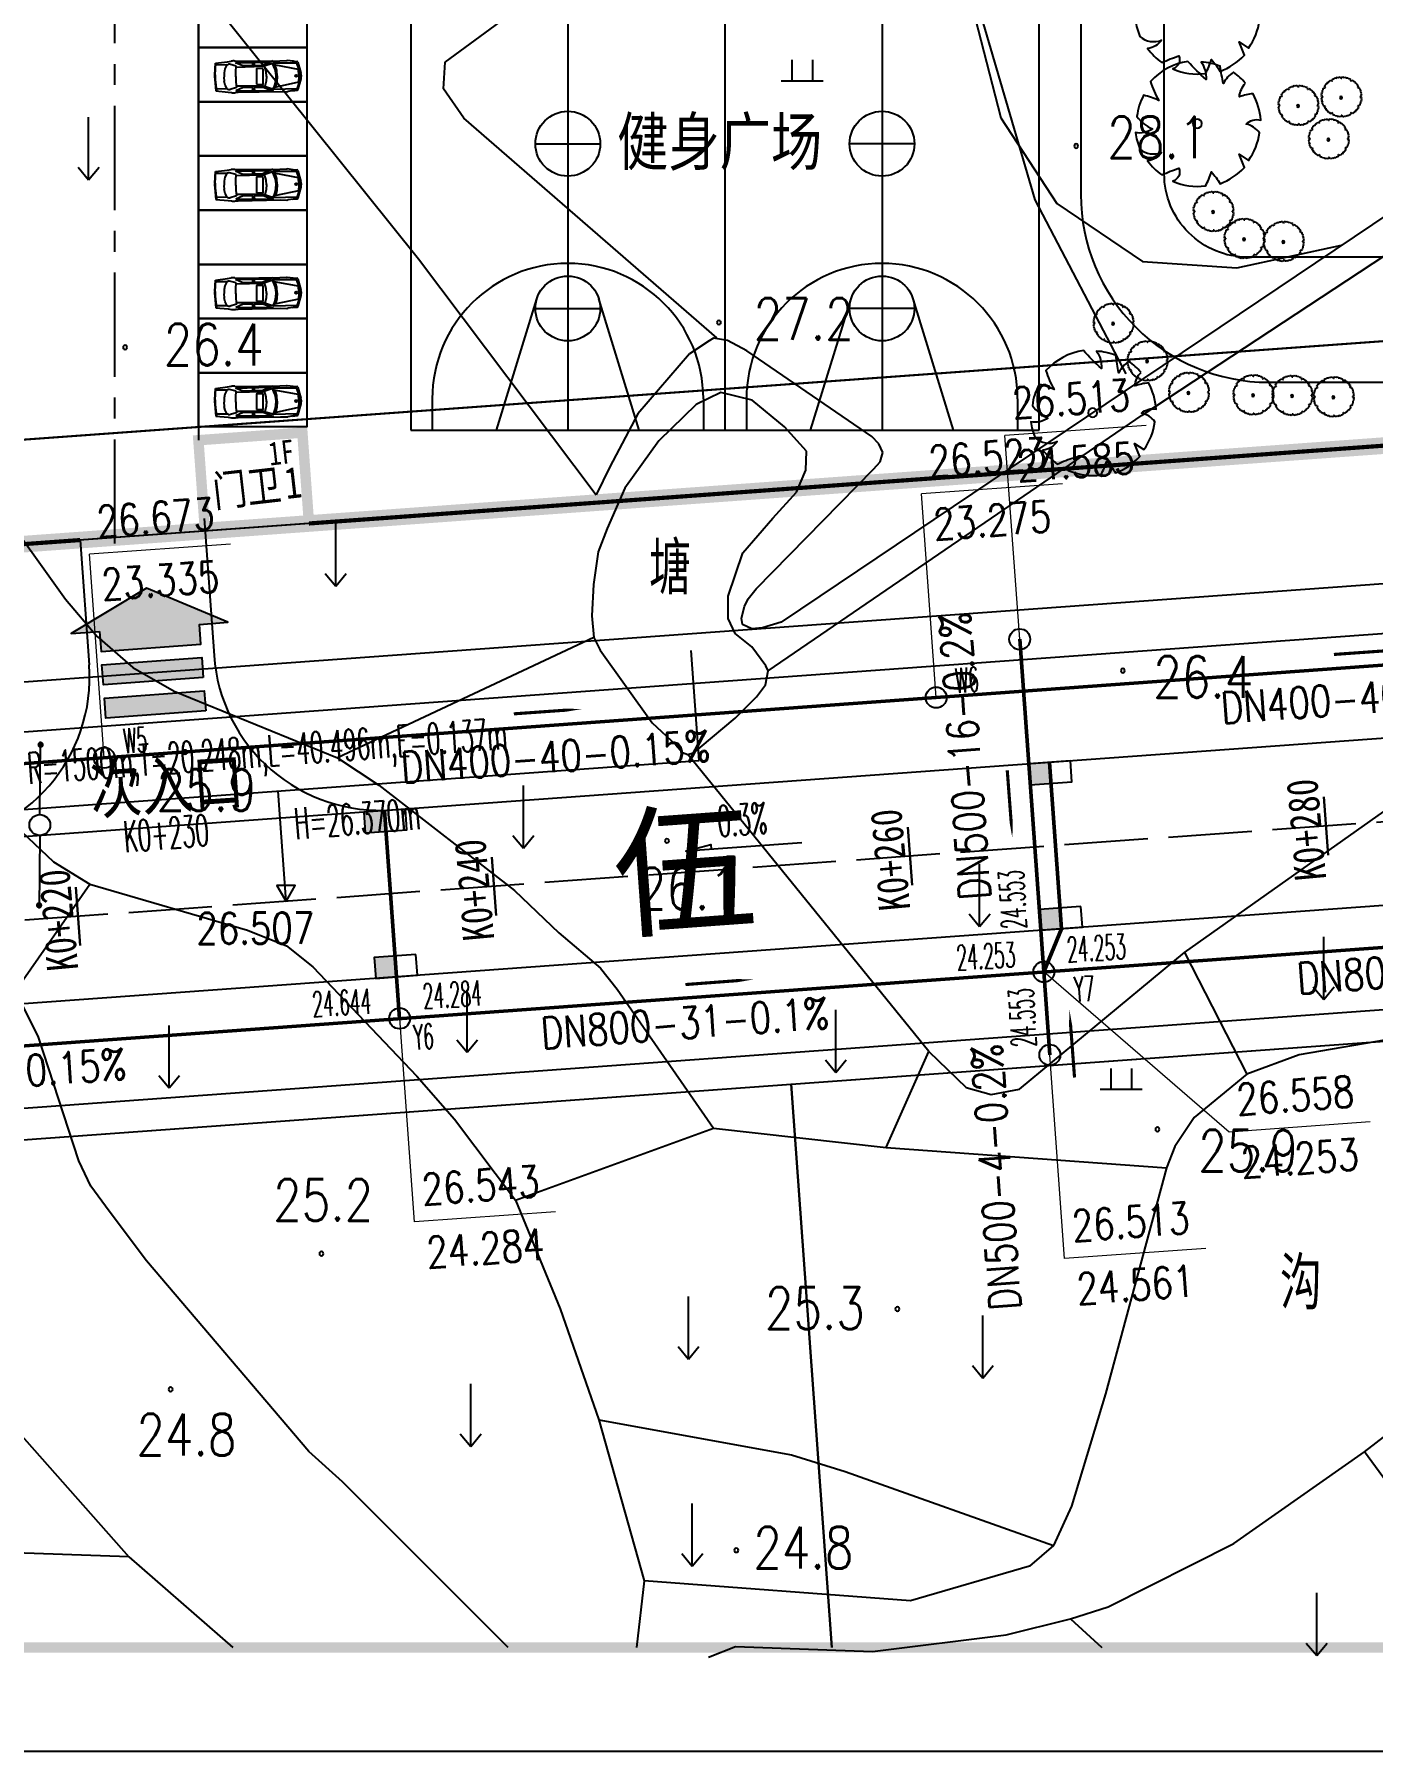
# Model space of a CAD drawing. Header units: millimetres. Extents: x 423080 to 423918, y 54742 to 55570.
# Drawn here: x 423177.4 to 423241.6, y 54742 to 54824.4 of the extents above; entities that cross this region are included whole.
import ezdxf
from ezdxf.enums import TextEntityAlignment as Align

# ---------------------------------------------------------------- set-up
doc = ezdxf.new("R2010")
doc.units = ezdxf.units.MM
for name, pattern in [('ACAD_ISO10W100', [18, 12, -3, 0, -3]), ('CENTERX2', [4, 2.5, -0.5, 0.5, -0.5]), ('X3', [5, 4, -1])]:
    doc.linetypes.add(name, pattern=pattern)
doc.layers.add('0 - 已设计道路边线', color=140, linetype='Continuous', lineweight=50)
for name, color, linetype in [('0 - 建筑控制线', 40, 'Continuous'), ('0 - 新建建筑', 7, 'Continuous'), ('0 - 绿化2', 74, 'Continuous'), ('0 - 规划--用地红线', 6, 'Continuous'), ('LV', 3, 'Continuous'), ('PKNG-TSRP', 83, 'Continuous'), ('PUB_DIM', 171, 'Continuous'), ('PUB_TEXT', 7, 'Continuous'), ('Road-zx', 6, 'Continuous'), ('TK', 4, 'Continuous'), ('TREE', 3, 'Continuous'), ('地形图', 252, 'Continuous'), ('建设布局', 7, 'Continuous'), ('景观设计-硬质', 128, 'Continuous'), ('污水', 7, 'Continuous'), ('规划110kV线路', 255, 'Continuous'), ('路名', 7, 'Continuous'), ('道路线', 140, 'Continuous'), ('道路网', 7, 'Continuous'), ('雨水', 7, 'Continuous'), ('高程设计数据', 7, 'Continuous')]:
    doc.layers.add(name, color=color, linetype=linetype)
doc.styles.add('HT', font='simhei.ttf', dxfattribs={"width": 0.8})
doc.styles.add('HZ', font='rs.shx', dxfattribs={"width": 0.8, "bigfont": 'hztxt.shx'})
doc.styles.add('ST_T3', font='', dxfattribs={"width": 0.6})
doc.styles.get("Standard").update_dxf_attribs({"font": 'txt', "bigfont": 'gbcbig.shx'})
doc.styles.add('等线体', font='simhei.ttf')
doc.styles.get('ST_T3').set_extended_font_data('SimSun')
doc.linetypes.add('FENCELINE2', pattern='A,6.35,-2.54,[132,ltypeshp.shx,S=2.54,R=0,X=-2.54,Y=0],-2.54,25.4', length=36.83)
doc.dimstyles.new('_TCH_ARCH_M_M&&1', dxfattribs={"dimtxt": 1.75, "dimasz": 0.9, "dimexe": 1.25, "dimexo": 1.5, "dimgap": 0.5, "dimtad": 1, "dimzin": 0, "dimdsep": 46, "dimtxsty": 'ST_T3', "dimblk": 'ARCHTICK', "dimcen": 0.09, "dimclrt": 7, "dimazin": 2, "dimtfac": 1, "dimtix": 1, "dimtmove": 2, "dimatfit": 3, "dimfxl": 0, "dimtolj": 1, "dimtzin": 0, "dimarcsym": 0})

# ---------------------------------------------------------------- blocks, each defined once
blk = doc.blocks.new('JTTT')
h = blk.add_hatch(color=1)
h.paths.add_polyline_path([(-3, -2.4), (-3, -3.6), (3, -3.6), (3, -2.4), (4.7, -2.4), (0, 0), (-4.7, -2.4)])
h.paths.add_polyline_path([(3, -5.6), (-3, -5.6), (-3, -4.4), (3, -4.4)])
h.paths.add_polyline_path([(3, -7.6), (-3, -7.6), (-3, -6.4), (3, -6.4)])
blk.add_lwpolyline([(-3, -2.4), (-3, -3.6), (3, -3.6), (3, -2.4), (4.7, -2.4), (0, 0), (-4.7, -2.4), (-3, -2.4)])
for points in [[(3, -5.6), (-3, -5.6), (-3, -4.4), (3, -4.4)], [(3, -7.6), (-3, -7.6), (-3, -6.4), (3, -6.4)]]:
    blk.add_lwpolyline(points, close=True)
blk = doc.blocks.new('$plan$00003853')
at = {"layer": '0 - 绿化2'}
blk.add_lwpolyline([(227, 1020, -0.064779), (482, 928, -0.140502), (396, 691, 0.022693), (675, 782, -0.079452), (887, 533, 0.167891), (592, 468, 0.027315), (999, 345, -0.172277), (998, -362, -0.066723), (654, -389, -0.062305), (849, -572, -0.091342), (592, -836, -0.143439), (285, -705, 0.213293), (366, -986, -0.068191), (89, -1047, -0.278754), (-132, -757, 0.22121), (-146, -1029, -0.081068), (-464, -929, 0.034822), (-501, -626, 0.431768), (-644, -818, -0.134445), (-967, -375, -0.054829), (-808, -178, 0.035323), (-1051, -141, -0.115847), (-1001, 342), (-767, 368), (-931, 457, -0.12079), (-611, 836, -0.192954), (-378, 705, 0.24867), (-432, 953, -0.109754), (15, 1047, -0.045563), (77, 823, 0.166126)], format="xyb", close=True, dxfattribs=at)
blk.add_circle((13, -7), 75.6, dxfattribs=at)
blk = doc.blocks.new('BRANCHD', base_point=(0.5, 0.5))
for p, q in [((0.951, 0.743), (0.931, 0.754)), ((0.962, 0.694), (0.951, 0.743)), ((0.974, 0.687), (0.962, 0.694)), ((0.97, 0.587), (0.994, 0.594)), ((0.97, 0.571), (0.97, 0.587)), ((1.008, 0.55), (0.97, 0.571)), ((0.987, 0.668), (0.974, 0.687)), ((0.982, 0.647), (0.987, 0.668)), ((0.997, 0.62), (0.982, 0.647)), ((0.994, 0.594), (0.997, 0.62)), ((0.998, 0.504), (1.008, 0.52)), ((1.008, 0.52), (1.008, 0.55))]:
    blk.add_line(p, q)
blk = doc.blocks.new('M_F16')
at = {"xscale": 1016, "yscale": 1016, "zscale": 1016}
for rotation in [120, 90, 59.99999999999999, 30, 150, 180, 330.0000000000001, 210, 240, 270, 300.0000000000001]:
    blk.add_blockref('BRANCHD', (3, 9), dxfattribs=dict(at, rotation=rotation))
blk.add_blockref('BRANCHD', (3, 9), dxfattribs=at)
at = {"width": 0.8, "flags": 9}
for tag in ['YSIZE', 'XSIZE']:
    blk.add_attdef(tag, (0, 0), '', height=0.2, dxfattribs=at)
blk = doc.blocks.new('SHU1')
at = {"layer": 'LV'}
for radius in [137, 92.1]:
    blk.add_circle((214, 644), radius, dxfattribs=at)
at = {"layer": 'LV', "xscale": 4.5, "yscale": 4.5, "zscale": 4.5}
blk.add_blockref('M_F16', (267, 678), dxfattribs=at)
blk = doc.blocks.new('dxing')
at = {"layer": '地形图', "color": 250, "linetype": 'Continuous'}
for p, q in [((421357.285, 54676.528), (421362.648, 54658.221)), ((421334.358, 54664.832, 27.17), (421347.917, 54674.799, 27.17)), ((421319.144, 54672.786, 27.19), (421333.084, 54655.396, 27.19)), ((421359.371, 54668.532, 28), (421361.016, 54662.16, 28)), ((421334.284, 54663.556, 27.17), (421334.358, 54664.832, 27.17)), ((421350.984, 54664.941), (421350.984, 54663.941)), ((421351.984, 54664.941), (421351.984, 54663.941)), ((421350.484, 54663.941), (421352.484, 54663.941)), ((421335.255, 54662.14, 27.17), (421334.284, 54663.556, 27.17)), ((421299.714, 54662.016, 26.29), (421316.159, 54639.077, 26.29)), ((421317.266, 54659.19), (421317.266, 54662.19)), ((421347.394, 54651.606, 27.17), (421335.255, 54662.14, 27.17)), ((421361.016, 54662.16, 28), (421363.689, 54658.049, 28)), ((421316.766, 54659.79), (421317.266, 54659.19)), ((421317.266, 54659.19), (421317.766, 54659.79)), ((421380.973, 54658.496), (421350.483, 54637.971)), ((421362.648, 54658.221), (421367.004, 54649.876)), ((421363.689, 54658.049, 28), (421367.801, 54655.273, 28)), ((421367.794, 54647.896, 26.28), (421381.564, 54656.966, 26.28)), ((421372.325, 54654.965, 28), (421377.343, 54656.052, 28)), ((421333.084, 54655.396, 27.19), (421333.084, 54655.396, 27.19)), ((421333.084, 54655.396, 27.19), (421341.609, 54644.083, 27.19)), ((421367.801, 54655.273, 28), (421372.325, 54654.965, 28)), ((421347.227, 54651.592), (421347.029, 54651.47)), ((421347.908, 54651.475), (421347.227, 54651.592)), ((421346.075, 54650.832), (421343.595, 54647.968)), ((421347.029, 54651.47), (421346.075, 54650.832)), ((421348.835, 54650.985), (421347.908, 54651.475)), ((421354.826, 54646.873), (421348.835, 54650.985)), ((421346.396, 54648.416, 27.17), (421344.605, 54646.666, 27.17)), ((421347.59, 54648.992, 27.17), (421346.396, 54648.416, 27.17)), ((421349.092, 54648.622, 27.17), (421347.59, 54648.992, 27.17)), ((421350.636, 54647.346, 27.17), (421349.092, 54648.622, 27.17)), ((421343.595, 54647.968), (421342.256, 54645.421)), ((421349.854, 54635.626, 26.28), (421367.794, 54647.896, 26.28)), ((421344.605, 54646.666, 27.17), (421342.978, 54644.403, 27.17)), ((421351.686, 54646.172, 27.17), (421350.636, 54647.346, 27.17)), ((421355.155, 54646.526), (421354.826, 54646.873)), ((421351.665, 54645.267, 27.17), (421351.686, 54646.172, 27.17)), ((421355.354, 54646.106), (421355.155, 54646.526)), ((421355.225, 54645.659), (421355.354, 54646.106)), ((421342.256, 54645.421), (421341.609, 54644.083)), ((421349.284, 54639.572), (421354.912, 54645.312)), ((421351.211, 54644.202, 27.17), (421351.665, 54645.267, 27.17)), ((421354.912, 54645.312), (421355.225, 54645.659)), ((421342.978, 54644.403, 27.17), (421342.129, 54642.466, 27.17)), ((421350.077, 54642.955, 27.17), (421351.211, 54644.202, 27.17)), ((421341.609, 54644.083), (421341.609, 54644.083)), ((421329.113, 54639.7), (421329.113, 54642.7)), ((421348.639, 54641.295, 27.17), (421350.077, 54642.955, 27.17)), ((421342.129, 54642.466, 27.17), (421341.695, 54641.341, 27.17)), ((421341.695, 54641.341, 27.17), (421341.471, 54639.781, 27.17)), ((421347.931, 54639.22, 27.17), (421348.639, 54641.295, 27.17)), ((421328.613, 54640.3), (421329.113, 54639.7)), ((421329.113, 54639.7), (421329.613, 54640.3)), ((421341.471, 54639.781, 27.17), (421341.403, 54638.275, 27.17)), ((421347.938, 54638.149, 27.17), (421347.931, 54639.22, 27.17)), ((421348.89, 54639.081), (421349.284, 54639.572)), ((421316.159, 54639.077, 26.29), (421317.681, 54637.273, 26.29)), ((421348.574, 54638.163), (421348.715, 54638.718)), ((421348.715, 54638.718), (421348.89, 54639.081)), ((421369.814, 54622.116, 26.28), (421393.274, 54638.746, 26.28)), ((421341.403, 54638.275, 27.17), (421341.494, 54637.236, 27.17)), ((421348.272, 54637.42, 27.17), (421347.938, 54638.149, 27.17)), ((421348.62, 54637.852), (421348.574, 54638.163)), ((421349.069, 54637.645), (421348.62, 54637.852)), ((421349.581, 54637.69), (421349.069, 54637.645)), ((421350.483, 54637.971), (421349.581, 54637.69)), ((421317.681, 54637.273, 26.29), (421319.384, 54635.796, 26.29)), ((421341.494, 54637.236, 27.19), (421329.194, 54631.466, 27.19)), ((421341.494, 54637.236, 27.19), (421341.494, 54637.236, 27.19)), ((421341.494, 54637.236, 27.17), (421341.795, 54636.63, 27.17)), ((421349.063, 54636.781, 27.17), (421348.272, 54637.42, 27.17)), ((421348.272, 54637.42, 27.17), (421348.272, 54637.42, 27.17)), ((421349.74, 54635.88, 27.17), (421349.063, 54636.781, 27.17)), ((421341.795, 54636.63, 27.17), (421344.285, 54633.146, 27.17)), ((421319.384, 54635.796, 26.29), (421321.375, 54634.658, 26.29)), ((421349.724, 54634.955, 27.17), (421349.854, 54635.626, 27.17)), ((421349.854, 54635.626, 27.17), (421349.74, 54635.88, 27.17)), ((421349.854, 54635.626, 26.28), (421349.854, 54635.626, 26.28)), ((421321.375, 54634.658, 26.29), (421329.194, 54631.466, 26.29)), ((421348.278, 54633.36, 27.17), (421349.3, 54634.382, 27.17)), ((421349.3, 54634.382, 27.17), (421349.724, 54634.955, 27.17)), ((421344.285, 54633.146, 27.17), (421345.418, 54632.08, 27.17)), ((421346.589, 54631.958, 27.17), (421348.278, 54633.36, 27.17)), ((421314.929, 54628.736, 25.67), (421314.964, 54632.236, 25.67)), ((421345.418, 54632.08, 27.17), (421345.747, 54631.716, 27.17)), ((421346.302, 54631.72, 27.17), (421346.589, 54631.958, 27.17)), ((421329.194, 54631.466, 26.29), (421331.189, 54630.15, 26.29)), ((421345.747, 54631.716, 27.17), (421345.994, 54631.616, 27.17)), ((421345.994, 54631.616, 27.17), (421346.302, 54631.72, 27.17)), ((421357.554, 54617.376, 26.28), (421345.994, 54631.616, 26.28)), ((421345.994, 54631.616, 26.28), (421345.994, 54631.616, 26.28)), ((421311.434, 54630.396, 26.29), (421315.576, 54626.47, 26.29)), ((421331.189, 54630.15, 26.29), (421337.684, 54625.088, 26.29)), ((421338.114, 54627.128), (421338.114, 54630.128)), ((421314.92, 54627.736, 25.67), (421314.889, 54624.237, 25.67)), ((421337.614, 54627.728), (421338.114, 54627.128)), ((421338.114, 54627.128), (421338.614, 54627.728)), ((421315.576, 54626.47, 26.29), (421317.324, 54625.406, 26.29)), ((421359.994, 54623.376), (421359.994, 54626.376)), ((421313.754, 54620.276, 25.3), (421317.324, 54625.406, 25.3)), ((421317.324, 54625.406, 26.29), (421324.887, 54623.188, 26.29)), ((421337.684, 54625.088, 26.29), (421339.817, 54623.072, 26.29)), ((421359.494, 54623.976), (421359.994, 54623.376)), ((421359.994, 54623.376), (421360.494, 54623.976)), ((421324.887, 54623.188, 26.29), (421326.754, 54622.436, 26.29)), ((421339.817, 54623.072, 26.29), (421341.814, 54621.376, 26.29)), ((421376.494, 54619.869), (421376.494, 54622.869)), ((421326.754, 54622.436, 26.29), (421328.024, 54621.433, 26.29)), ((421361.913, 54615.56, 26.28), (421369.814, 54622.116, 26.28)), ((421369.814, 54622.116, 26.28), (421372.814, 54616.286, 26.28)), ((421328.024, 54621.433, 26.29), (421332.997, 54616.19, 26.29)), ((421341.814, 54621.376, 26.29), (421342.606, 54620.356, 26.29)), ((421314.857, 54618.067, 24.93), (421313.754, 54620.276, 24.93)), ((421335.415, 54617.337), (421335.415, 54620.337)), ((421342.606, 54620.356, 26.29), (421347.224, 54613.696, 26.29)), ((421375.994, 54620.469), (421376.494, 54619.869)), ((421376.494, 54619.869), (421376.994, 54620.469)), ((421321.126, 54615.622), (421321.126, 54618.622)), ((421353.095, 54616.365), (421353.095, 54619.365)), ((421316.8, 54612.128, 24.93), (421314.857, 54618.067, 24.93)), ((421334.915, 54617.937), (421335.415, 54617.337)), ((421335.415, 54617.337), (421335.915, 54617.937)), ((421379.974, 54618.006, 28.51), (421375.313, 54617.213, 28.51)), ((421352.595, 54616.965), (421353.095, 54616.365)), ((421353.095, 54616.365), (421353.595, 54616.965)), ((421355.504, 54612.766, 26.28), (421357.554, 54617.376, 26.28)), ((421357.554, 54617.376, 26.28), (421359.344, 54615.649, 26.28)), ((421375.313, 54617.213, 28.51), (421372.814, 54616.286, 28.51)), ((421320.626, 54616.222), (421321.126, 54615.622)), ((421321.126, 54615.622), (421321.626, 54616.222)), ((421332.997, 54616.19, 26.29), (421334.808, 54614.129, 26.29)), ((421366.282, 54616.564), (421366.282, 54615.564)), ((421367.282, 54616.564), (421367.282, 54615.564)), ((421372.814, 54616.286, 28.51), (421370.287, 54614.212, 28.51)), ((421359.344, 54615.649, 26.28), (421360.554, 54615.316, 26.28)), ((421360.554, 54615.316, 26.28), (421361.913, 54615.56, 26.28)), ((421365.782, 54615.564), (421367.782, 54615.564)), ((421334.808, 54614.129, 26.29), (421337.744, 54610.246, 26.29)), ((421337.744, 54610.246, 26.29), (421347.224, 54613.696, 26.29)), ((421347.224, 54613.696, 26.29), (421355.504, 54612.766, 26.29)), ((421370.287, 54614.212, 28.51), (421369.355, 54612.819, 28.51)), ((421317.374, 54610.906, 24.93), (421316.8, 54612.128, 24.93)), ((421355.504, 54612.766, 26.29), (421368.954, 54611.796, 26.29)), ((421369.355, 54612.819, 28.51), (421368.954, 54611.796, 28.51)), ((421368.954, 54611.796, 28.51), (421366.024, 54600.946, 28.51)), ((421318.257, 54609.709, 24.93), (421317.374, 54610.906, 24.93)), ((421320.045, 54607.331, 24.93), (421318.257, 54609.709, 24.93)), ((421337.744, 54610.246, 26.29), (421339.886, 54605.025, 26.29)), ((421327.827, 54598.187, 24.93), (421320.045, 54607.331, 24.93)), ((421346.032, 54602.618), (421346.032, 54605.618)), ((421339.886, 54605.025, 26.29), (421341.734, 54599.696, 26.29)), ((421360.145, 54601.707), (421360.145, 54604.707)), ((421345.532, 54603.218), (421346.032, 54602.618)), ((421346.032, 54602.618), (421346.532, 54603.218)), ((421359.645, 54602.307), (421360.145, 54601.707)), ((421360.145, 54601.707), (421360.645, 54602.307)), ((421311.474, 54601.852, 26.29), (421319.194, 54593.126, 26.29)), ((421335.589, 54598.43), (421335.589, 54601.43)), ((421366.024, 54600.946, 28.51), (421364.403, 54595.564, 28.51)), ((421378.454, 54598.166, 24.25), (421381.464, 54600.512, 24.25)), ((421341.734, 54599.696, 26.29), (421343.904, 54591.976, 26.29)), ((421341.734, 54599.696, 25.4), (421350.974, 54598.016, 25.4)), ((421335.089, 54599.03), (421335.589, 54598.43)), ((421335.589, 54598.43), (421336.089, 54599.03)), ((421329.434, 54596.736, 24.93), (421327.827, 54598.187, 24.93)), ((421350.974, 54598.016, 25.4), (421353.543, 54597.226, 25.4)), ((421372.188, 54593.774, 24.25), (421378.454, 54598.166, 24.25)), ((421381.934, 54593.396, 25.79), (421378.454, 54598.166, 25.79)), ((421353.543, 54597.226, 25.4), (421363.544, 54593.676, 25.4)), ((421337.386, 54588.785, 24.93), (421329.434, 54596.736, 24.93)), ((421346.214, 54592.686, 24.8), (421346.214, 54595.686, 24.8)), ((421364.403, 54595.564, 28.51), (421363.544, 54593.676, 28.51)), ((421319.194, 54593.126, 25.09), (421304.389, 54593.665, 25.09)), ((421319.194, 54593.126, 26.29), (421324.179, 54588.785, 26.29)), ((421345.714, 54593.286, 24.8), (421346.214, 54592.686, 24.8)), ((421346.214, 54592.686, 24.8), (421346.714, 54593.286, 24.8)), ((421363.544, 54593.676, 28.51), (421362.387, 54592.689, 28.51)), ((421366.156, 54590.729, 24.25), (421372.188, 54593.774, 24.25)), ((421362.387, 54592.689, 28.51), (421356.674, 54591.026, 28.51)), ((421343.904, 54591.976, 28.51), (421343.538, 54588.785, 28.51)), ((421356.674, 54591.026, 28.51), (421343.904, 54591.976, 28.51)), ((421364.354, 54590.156, 24.25), (421366.156, 54590.729, 24.25)), ((421376.16, 54588.397), (421376.16, 54591.397)), ((421361.268, 54589.395, 24.25), (421364.354, 54590.156, 24.25)), ((421364.354, 54590.156, 25.04), (421365.858, 54588.785, 25.04)), ((421354.864, 54588.586, 24.25), (421361.268, 54589.395, 24.25)), ((421375.66, 54588.997), (421376.16, 54588.397)), ((421376.16, 54588.397), (421376.66, 54588.997)), ((421346.994, 54588.316, 24.25), (421348.283, 54588.832, 24.25)), ((421348.283, 54588.832, 24.25), (421354.864, 54588.586, 24.25))]:
    blk.add_line(p, q, dxfattribs=at)
at = {"layer": '地形图', "color": 250, "linetype": 'Continuous', "const_width": 0.15, "flags": 128}
for points in [[(421314.962, 54632.011, 1), (421314.964, 54632.161, 1)], [(421314.891, 54624.462, 1), (421314.89, 54624.312, 1)]]:
    blk.add_lwpolyline(points, format="xyb", close=True, dxfattribs=at)
at = {"layer": '地形图', "color": 250, "linetype": 'Continuous'}
blk.add_circle((421314.924, 54628.236, 25.67), 0.5, dxfattribs=at)
for centre, start_param, end_param in [((421364.624, 54660.806, 28.07), 5.497787, 8.63938), ((421364.624, 54660.806, 28.07), 2.356194, 5.497787), ((421347.489, 54652.343, 27.17), 5.497787, 8.63938), ((421347.489, 54652.343, 27.17), 2.356194, 5.497787), ((421319.014, 54651.149, 26.42), 5.497787, 8.63938), ((421319.014, 54651.149, 26.42), 2.356194, 5.497787), ((421366.86, 54635.639, 26.41), 5.497787, 8.63938), ((421366.86, 54635.639, 26.41), 2.356194, 5.497787), ((421321.899, 54631.734, 25.94), 5.497787, 8.63938), ((421321.899, 54631.734, 25.94), 2.356194, 5.497787), ((421345.001, 54627.478, 26.08), 5.497787, 8.63938), ((421345.001, 54627.478, 26.08), 2.356194, 5.497787), ((421368.521, 54613.637, 25.89), 5.497787, 8.63938), ((421368.521, 54613.637, 25.89), 2.356194, 5.497787), ((421328.431, 54607.672, 25.18), 5.497787, 8.63938), ((421328.431, 54607.672, 25.18), 2.356194, 5.497787), ((421356.051, 54605.018, 25.29), 5.497787, 8.63938), ((421356.051, 54605.018, 25.29), 2.356194, 5.497787), ((421321.197, 54601.165, 24.78), 5.497787, 8.63938), ((421321.197, 54601.165, 24.78), 2.356194, 5.497787), ((421348.326, 54593.447, 24.8), 5.497787, 8.63938), ((421348.326, 54593.447, 24.8), 2.356194, 5.497787)]:
    blk.add_ellipse(centre, major_axis=(0.0707, 0.0707), ratio=1, start_param=start_param, end_param=end_param, dxfattribs=at)
at = {"layer": '地形图', "color": 250, "linetype": 'Continuous', "style": 'HZ', "width": 0.8}
for s, height, p in [('28.1', 2, (421368.514, 54661.22)), ('27.2', 2, (421351.553, 54652.514)), ('26.4', 2, (421323.264, 54651.286)), ('塘', 2.5, (421345.146, 54640.695)), ('26.4', 2, (421370.717, 54635.343)), ('25.9', 2, (421322.922, 54629.915)), ('26.1', 2, (421345.999, 54625.185)), ('25.9', 2, (421372.875, 54612.616)), ('25.2', 2, (421328.512, 54610.252)), ('沟', 2.5, (421375.401, 54606.38)), ('25.3', 2, (421352.094, 54605.06)), ('24.8', 2, (421321.951, 54598.992)), ('24.8', 2, (421351.537, 54593.567, -24.98))]:
    blk.add_text(s, height=height, dxfattribs=at).set_placement(p, align=Align.MIDDLE)
blk = doc.blocks.new('GeYuanFrame_05815532', base_point=(20.09, 4.53))
at = {"layer": 'TK'}
blk.add_lwpolyline([(20.09, 4.53), (20.09, 598.53), (861.09, 598.53), (861.09, 4.53)], close=True, dxfattribs=at)
at = {"layer": 'TK', "const_width": 1}
blk.add_lwpolyline([(45.09, 588.53), (851.09, 588.53), (851.09, 14.53), (45.09, 14.53)], close=True, dxfattribs=at)
blk = doc.blocks.new('_ArchTick')
at = {"color": 0, "linetype": 'ByBlock', "const_width": 0.15}
blk.add_lwpolyline([(-0.5, -0.5), (0.5, 0.5)], dxfattribs=at)
blk = doc.blocks.new('*D65')
at = {"layer": 'Defpoints', "color": 0}
for p in [(423353.443, 54813.787), (423353.998, 54806.132), (423170.985, 54800.568)]:
    blk.add_point(p, dxfattribs=at)
at = {"layer": 'PUB_DIM', "color": 0, "lineweight": -2}
for p, q in [((423353.551, 54812.291), (423354.088, 54804.885)), ((423171.539, 54792.912), (423353.998, 54806.132)), ((423171.093, 54799.072), (423171.63, 54791.666))]:
    blk.add_line(p, q, dxfattribs=at)
at = {"layer": 'PUB_DIM', "color": 0, "lineweight": -2, "xscale": 0.9, "yscale": 0.9, "zscale": 0.9}
for p, rotation in [((423353.998, 54806.132), 4.143874228569453), ((423171.539, 54792.912), 184.1438742285695)]:
    blk.add_blockref('_ArchTick', p, dxfattribs=dict(at, rotation=rotation))
at = {"layer": 'PUB_DIM', "color": 7, "insert": (423262.669, 54800.893), "char_height": 1.75, "attachment_point": 5, "rotation": 4.14387, "style": 'ST_T3'}
blk.add_mtext('\\A1;182.94', dxfattribs=at)
blk = doc.blocks.new('$plan$00001328')
at = {"layer": '道路线'}
for p, q in [((-2279, 116), (-2219, 807)), ((-2254, 116), (-2194, 806)), ((-2219, 807), (-1493, 889)), ((-1551, 693), (-2199, 695)), ((-1707, 230), (-1717, -16)), ((-1667, 459), (-1707, 230)), ((-1551, 693), (-1667, 459)), ((-1508, 707), (-1562, 671)), ((-1493, 889), (-1285, 919)), ((-979, 619), (-1374, 729)), ((-1053, 923), (-878, 906)), ((-1023, 812), (1078, 831)), ((-582, 620), (-1023, 812)), ((-1019, -34), (-1015, 284)), ((-1015, 284), (-979, 619)), ((626, 562), (-988, 538)), ((-878, 906), (1645, 899)), ((6, 627), (-582, 620)), ((-21, 822), (6, 627)), ((116, 823), (74, 627)), ((623, 633), (74, 627)), ((223, 404), (223, -456)), ((586, 444), (263, 444)), ((1224, 895), (623, 633)), ((1249, 767), (626, 562)), ((626, -456), (626, 404)), ((810, 258), (722, 594)), ((822, -38), (810, 258)), ((1370, 583), (1207, 751)), ((2643, 745), (1249, 767)), ((2844, 342), (1302, 653)), ((1448, 334), (1370, 583)), ((1469, -41), (1448, 334)), ((1645, 899), (2034, 915)), ((2034, 915), (2086, 904)), ((2427, 855), (2086, 904)), ((2367, 864), (2369, 870)), ((2369, 870), (2650, 842)), ((2604, 806), (2427, 855)), ((2787, 351), (2640, 772)), ((2720, 782), (2894, 148)), ((2762, 16), (2740, 362)), ((2816, 347), (2866, 112)), ((-2279, -163), (-2219, -855)), ((-2254, -163), (-2194, -854)), ((-2219, -855), (-1493, -937)), ((-1551, -741), (-2199, -743)), ((-1706, -277), (-1717, -32)), ((-1667, -507), (-1707, -277)), ((-1551, -741), (-1667, -507)), ((-1508, -755), (-1562, -719)), ((-1493, -937), (-1285, -966)), ((-1374, -776), (-1374, -777)), ((-979, -667), (-1371, -776)), ((-1053, -971), (-878, -954)), ((-582, -668), (-1023, -860)), ((-1023, -860), (1078, -879)), ((-1019, -14), (-1015, -332)), ((-1015, -332), (-979, -667)), ((626, -610), (-988, -585)), ((-878, -954), (1645, -947)), ((8, -674), (-582, -668)), ((-17, -869), (8, -674)), ((623, -681), (73, -675)), ((111, -870), (73, -675)), ((263, -496), (586, -496)), ((1224, -943), (623, -681)), ((1249, -815), (626, -610)), ((810, -306), (722, -641)), ((822, -10), (810, -306)), ((1370, -631), (1207, -799)), ((2643, -793), (1249, -815)), ((2844, -390), (1302, -701)), ((1448, -382), (1370, -630)), ((1469, -7), (1448, -382)), ((1645, -947), (2034, -963)), ((2034, -963), (2086, -952)), ((2427, -903), (2086, -952)), ((2367, -911), (2369, -918)), ((2369, -918), (2650, -889)), ((2604, -854), (2427, -903)), ((2787, -399), (2640, -820)), ((2720, -830), (2894, -195)), ((2762, -64), (2740, -410)), ((2816, -395), (2866, -160))]:
    blk.add_line(p, q, dxfattribs=at)
blk.add_circle((2608, -21), 62.7, dxfattribs=at)
for centre, radius, start, end in [((-665, -24), 1620, 175.05924, 184.94076), ((-640, -24), 1620, 175.05924, 184.94076), ((-1418, 573), 162, 74.46936, 123.73593), ((-1148, -44), 972, 84.37428, 98.07159), ((263, 404), 40, 90, 180), ((586, 404), 40, 0, 90), ((-191, -40), 1591, 331.45596, 29.52266), ((2589, 754), 54, 19.21062, 74.51383), ((2642, 761), 81, 15.33853, 84.1898), ((2115, -24), 648, 356.47351, 3.52649), ((2233, -24), 648, 347.90524, 12.09476), ((2269, -24), 648, 344.66147, 15.33853), ((-1418, -621), 162, 236.26405, 286.81983), ((-1148, -4), 972, 261.92841, 275.62572), ((263, -456), 40, 180, 270), ((586, -456), 40, 270, 0), ((2589, -802), 54, 285.48617, 340.78938), ((2642, -809), 81, 275.8102, 344.66147)]:
    blk.add_arc(centre, radius, start, end, dxfattribs=at)

msp = doc.modelspace()

# ---------------------------------------------------------------- hatches: boundary and pattern name
at = {"layer": '雨水', "linetype": 'Continuous'}
for points in [[(423225.139, 54788.362), (423225.067, 54789.359), (423226.065, 54789.431), (423226.137, 54788.434)], [(423193.248, 54786.056), (423193.176, 54787.053), (423194.173, 54787.125), (423194.246, 54786.128)], [(423225.645, 54781.38), (423225.573, 54782.377), (423226.57, 54782.449), (423226.643, 54781.452)], [(423193.754, 54779.074), (423193.682, 54780.072), (423194.679, 54780.144), (423194.751, 54779.147)]]:
    msp.add_hatch(color=5, dxfattribs=at).paths.add_polyline_path(points)

# ---------------------------------------------------------------- linework, layer by layer
at = {"layer": '0 - 已设计道路边线', "color": 5, "lineweight": -2}
for p, q in [((423185.245, 54828.855), (423185.245, 54804.889)), ((423185.518, 54801.13), (423185.994, 54794.554)), ((423179.578, 54800.099), (423180.01, 54794.119))]:
    msp.add_line(p, q, dxfattribs=at)
msp.add_lwpolyline([(423191.245, 54834.855), (423224.563, 54834.855, -0.414214), (423227.563, 54831.855), (423227.563, 54816.669, 0.414214), (423236.563, 54807.669), (423282.436, 54807.669)], format="xyb", dxfattribs=at)
msp.add_lwpolyline([(423235.563, 54829.631), (423271.563, 54829.631, -0.414214), (423275.563, 54825.631), (423275.563, 54817.669, -0.414214), (423271.563, 54813.669), (423235.563, 54813.669, -0.414214), (423231.563, 54817.669), (423231.563, 54825.631, -0.414214)], format="xyb", close=True, dxfattribs=at)
for centre, start, end in [((423172.031, 54793.542), 274.14385, 4.13693), ((423193.973, 54795.132), 184.13988, 274.14385)]:
    msp.add_arc(centre, 8, start, end, dxfattribs=at)
at = {"layer": '0 - 建筑控制线', "linetype": 'FENCELINE2', "ltscale": 0.1, "const_width": 0.2}
for points in [[(423179.577, 54800.1), (423171.063, 54799.483), (423171.063, 54998.746), (423353.522, 54998.746), (423353.523, 54812.702), (423314.007, 54809.839)], [(423282.59, 54807.56), (423190.549, 54800.895)]]:
    msp.add_lwpolyline(points, dxfattribs=at)
at = {"layer": '0 - 新建建筑', "const_width": 0.5}
msp.add_lwpolyline([(423185.245, 54804.889), (423190.232, 54805.252), (423190.549, 54800.895), (423185.562, 54800.534)], close=True, dxfattribs=at)
at = {"layer": '0 - 规划--用地红线', "color": 6, "linetype": 'ACAD_ISO10W100', "ltscale": 0.5, "const_width": 0.8}
msp.add_lwpolyline([(423171.063, 54998.746), (423353.522, 54998.746), (423353.522, 54812.702), (423171.063, 54799.483)], close=True, dxfattribs=at)
at = {"layer": '0 - 规划--用地红线', "color": 1, "linetype": 'ACAD_ISO10W100', "ltscale": 0.5, "const_width": 0.1}
msp.add_lwpolyline([(423174.063, 54995.746), (423350.522, 54995.746), (423350.522, 54817.498), (423174.063, 54804.713)], close=True, dxfattribs=at)
at = {"layer": 'PKNG-TSRP'}
for points in [[(423190.445, 54826.324), (423190.445, 54823.724), (423185.245, 54823.724), (423185.245, 54826.324)], [(423190.445, 54823.724), (423190.445, 54821.124), (423185.245, 54821.124), (423185.245, 54823.724)], [(423190.445, 54821.124), (423190.445, 54818.524), (423185.245, 54818.524), (423185.245, 54821.124)], [(423190.445, 54818.524), (423190.445, 54815.924), (423185.245, 54815.924), (423185.245, 54818.524)], [(423190.445, 54815.924), (423190.445, 54813.324), (423185.245, 54813.324), (423185.245, 54815.924)], [(423190.445, 54813.324), (423190.445, 54810.724), (423185.245, 54810.724), (423185.245, 54813.324)], [(423190.445, 54810.724), (423190.445, 54808.124), (423185.245, 54808.124), (423185.245, 54810.724)], [(423190.445, 54808.124), (423190.445, 54805.524), (423185.245, 54805.524), (423185.245, 54808.124)]]:
    msp.add_lwpolyline(points, close=True, dxfattribs=at)
at = {"layer": 'Road-zx', "color": 4, "linetype": 'CENTERX2', "ltscale": 2}
msp.add_line((423181.245, 54799.931), (423181.245, 54835.098), dxfattribs=at)
at = {"layer": '建设布局', "color": 1, "linetype": 'Continuous', "flags": 128}
for points in [[(423097.162, 54998.746), (423353.522, 54998.746), (423353.522, 54812.702), (423097.162, 54794.129)], [(423215.63, 54746.978), (423213.672, 54773.995), (423347.614, 54783.7), (423359.292, 54775.344), (423361.414, 54746.978)], [(423097.162, 54765.554), (423213.672, 54773.995), (423215.63, 54746.978)]]:
    msp.add_lwpolyline(points, dxfattribs=at)
at = {"layer": '景观设计-硬质'}
for p, q in [((423195.427, 54832.855), (423195.427, 54805.37)), ((423202.961, 54832.855), (423202.961, 54805.37)), ((423210.495, 54832.855), (423210.495, 54805.37)), ((423218.029, 54832.855), (423218.029, 54805.37)), ((423225.563, 54805.37), (423225.563, 54832.855)), ((423201.406, 54819.112), (423204.516, 54819.112)), ((423219.584, 54819.112), (423216.474, 54819.112)), ((423199.534, 54805.37), (423201.475, 54811.668)), ((423206.389, 54805.37), (423204.447, 54811.668)), ((423214.602, 54805.37), (423216.543, 54811.668)), ((423221.457, 54805.37), (423219.515, 54811.668)), ((423201.406, 54811.21), (423204.516, 54811.21)), ((423219.584, 54811.21), (423216.474, 54811.21)), ((423196.461, 54806.87), (423196.461, 54805.37)), ((423209.461, 54806.87), (423209.461, 54805.37)), ((423211.529, 54806.87), (423211.529, 54805.37)), ((423224.529, 54806.87), (423224.529, 54805.37)), ((423195.427, 54805.37), (423225.563, 54805.37))]:
    msp.add_line(p, q, dxfattribs=at)
for centre in [(423202.961, 54819.112), (423218.029, 54819.112), (423202.961, 54811.21), (423218.029, 54811.21)]:
    msp.add_circle(centre, 1.555, dxfattribs=at)
for centre in [(423202.961, 54806.87), (423218.029, 54806.87)]:
    msp.add_arc(centre, 6.5, 0, 180, dxfattribs=at)
at = {"layer": '污水', "color": 243, "linetype": 'Continuous', "lineweight": 50}
msp.add_line((423097.162, 54783.601), (423465.162, 54810.263), dxfattribs=at)
at = {"layer": '污水', "color": 243, "linetype": 'Continuous', "lineweight": 13}
for p, q in [((423226.687, 54802.797), (423219.918, 54802.311)), ((423220.625, 54792.546), (423219.918, 54802.311)), ((423186.792, 54799.906), (423180.022, 54799.421)), ((423180.73, 54789.656), (423180.022, 54799.421))]:
    msp.add_line(p, q, dxfattribs=at)
at = {"layer": '污水', "color": 243, "linetype": 'Continuous', "flags": 128}
for points in [[(423242.969, 54794.842, 0, 0.3, 0), (423241.414, 54794.733, 0.15, 0.15, 0), (423239.698, 54794.612, 0.15, 0.15, 0)], [(423203.642, 54791.993, 0, 0.3, 0), (423202.088, 54791.884, 0.15, 0.15, 0), (423200.372, 54791.763, 0.15, 0.15, 0)]]:
    msp.add_lwpolyline(points, format="xyseb", dxfattribs=at)
at = {"layer": '污水', "color": 243, "linetype": 'Continuous'}
for centre in [(423220.625, 54792.546), (423180.73, 54789.656)]:
    msp.add_circle(centre, 0.5, dxfattribs=at)
at = {"layer": '规划110kV线路', "color": 210}
msp.add_line((423348.046, 54785.235), (423097.162, 54767.058), dxfattribs=at)
at = {"layer": '道路网', "color": 1, "linetype": 'Continuous'}
msp.add_line((423384.907, 54814.976), (423097.162, 54794.129), dxfattribs=at)
at = {"layer": '道路网', "color": 5, "linetype": 'X3'}
msp.add_line((423465.162, 54802.743), (423097.162, 54776.082), dxfattribs=at)
at = {"layer": '道路网', "color": 4, "linetype": 'Continuous'}
msp.add_line((423347.685, 54790.222), (423097.162, 54772.071), dxfattribs=at)
at = {"layer": '道路网', "color": 2, "linetype": 'Continuous', "lineweight": 30}
for p, q in [((423239.219, 54787.777), (423239.421, 54784.985)), ((423219.271, 54786.332), (423219.473, 54783.539)), ((423199.323, 54784.887), (423199.525, 54782.094)), ((423179.375, 54783.442), (423179.578, 54780.649))]:
    msp.add_line(p, q, dxfattribs=at)
at = {"layer": '道路网', "color": 6, "linetype": 'Continuous'}
msp.add_line((423348.046, 54785.235), (423097.162, 54767.058), dxfattribs=at)
at = {"layer": '道路网', "color": 6, "linetype": 'Continuous', "flags": 128}
msp.add_lwpolyline([(423465.162, 54811.767), (423388.547, 54806.216), (423346.657, 54803.181), (423097.162, 54785.105)], dxfattribs=at)
at = {"layer": '道路网', "color": 4, "linetype": 'Continuous', "flags": 128}
msp.add_lwpolyline([(423465.162, 54806.754), (423388.908, 54801.229), (423347.018, 54798.194), (423097.162, 54780.092)], dxfattribs=at)
at = {"layer": '道路网', "color": 1, "linetype": 'Continuous', "flags": 128}
msp.add_lwpolyline([(423097.162, 54765.554), (423347.614, 54783.7)], dxfattribs=at)
at = {"layer": '雨水', "color": 5, "linetype": 'Continuous', "lineweight": 13}
for p, q in [((423230.695, 54805.594), (423223.926, 54805.108)), ((423224.634, 54795.343), (423223.926, 54805.108)), ((423234.673, 54771.702), (423225.79, 54779.385)), ((423195.606, 54767.388), (423194.899, 54777.153)), ((423226.786, 54765.636), (423226.078, 54775.401)), ((423241.442, 54772.188), (423234.673, 54771.702)), ((423202.376, 54767.873), (423195.606, 54767.388)), ((423233.555, 54766.121), (423226.786, 54765.636))]:
    msp.add_line(p, q, dxfattribs=at)
at = {"layer": '雨水', "color": 5, "linetype": 'Continuous', "lineweight": 50}
for p, q in [((423465.162, 54796.728), (423097.162, 54770.066)), ((423226.078, 54775.401), (423224.634, 54795.343)), ((423226.643, 54781.452), (423226.065, 54789.431)), ((423194.896, 54777.152), (423194.173, 54787.125)), ((423225.79, 54779.385), (423226.643, 54781.452))]:
    msp.add_line(p, q, dxfattribs=at)
at = {"layer": '雨水', "color": 5, "linetype": 'Continuous', "flags": 128}
for points in [[(423224.281, 54785.788, 0, 0.3, 0), (423224.164, 54787.342, 0.15, 0.15, 0), (423224.034, 54789.057, 0.15, 0.15, 0)], [(423211.872, 54779.023, 0, 0.3, 0), (423210.318, 54778.906, 0.15, 0.15, 0), (423208.603, 54778.777, 0.15, 0.15, 0)], [(423227.014, 54777.587, 0, 0.3, 0), (423227.132, 54776.033, 0.15, 0.15, 0), (423227.261, 54774.318, 0.15, 0.15, 0)]]:
    msp.add_lwpolyline(points, format="xyseb", dxfattribs=at)
at = {"layer": '雨水', "color": 5, "linetype": 'Continuous'}
for points in [[(423227.062, 54789.503), (423225.067, 54789.359), (423225.139, 54788.362), (423227.134, 54788.506)], [(423195.171, 54787.197), (423193.176, 54787.053), (423193.248, 54786.056), (423195.243, 54786.2)], [(423227.568, 54782.522), (423225.573, 54782.377), (423225.645, 54781.38), (423227.64, 54781.524)], [(423195.677, 54780.216), (423193.682, 54780.072), (423193.754, 54779.074), (423195.749, 54779.219)]]:
    msp.add_lwpolyline(points, close=True, dxfattribs=at)
for centre in [(423224.632, 54795.341), (423225.79, 54779.385), (423194.896, 54777.152), (423226.078, 54775.401)]:
    msp.add_circle(centre, 0.5, dxfattribs=at)
at = {"layer": '高程设计数据', "color": 1, "linetype": 'Continuous'}
for p, q in [((423209.262, 54789.517), (423208.879, 54794.803)), ((423168.872, 54786.591), (423209.262, 54789.517)), ((423189.45, 54782.768), (423189.067, 54788.054))]:
    msp.add_line(p, q, dxfattribs=at)
at = {"layer": '高程设计数据', "color": 4, "linetype": 'Continuous', "flags": 128}
msp.add_lwpolyline([(423214.18, 54785.578), (423208.621, 54785.182), (423209.819, 54785.491), (423209.835, 54785.268)], dxfattribs=at)
at = {"layer": '高程设计数据', "color": 1, "linetype": 'Continuous', "flags": 128}
msp.add_lwpolyline([(423189.45, 54782.768), (423189.892, 54783.534), (423189.008, 54783.534)], close=True, dxfattribs=at)

# ---------------------------------------------------------------- block references
at = {"color": 2, "xscale": 0.5, "yscale": 0.5, "zscale": 0.5}
msp.add_blockref('GeYuanFrame_05815532', (423084.662, 54741.978), dxfattribs=at)
at = {"color": 1}
msp.add_blockref('dxing', (1862.716, 158.193), dxfattribs=at)
at = {"xscale": 0.8, "yscale": 0.8, "zscale": 0.8, "rotation": 4.143874228563456}
msp.add_blockref('JTTT', (423182.761, 54797.797), dxfattribs=at)
at = {"layer": '0 - 绿化2', "xscale": 0.002879999999999999, "yscale": -0.00288, "zscale": 0.00288, "rotation": 118.0922593969319}
for p in [(423233.18, 54825.445), (423233.18, 54820.055), (423228.165, 54806.185)]:
    msp.add_blockref('$plan$00003853', p, dxfattribs=at)
at = {"layer": 'TREE', "extrusion": (0, 0, -1), "xscale": 0.0004110838609215419, "yscale": 0.0004110836464220474, "zscale": -0.0004110837350400002, "rotation": 80.51106326247083}
for p in [(-423237.727, 54820.791), (-423239.792, 54821.194), (-423239.187, 54819.181), (-423233.654, 54815.702), (-423235.136, 54814.401), (-423237.021, 54814.266), (-423228.862, 54810.345), (-423230.495, 54808.538), (-423232.478, 54807.023), (-423235.568, 54806.906), (-423237.438, 54806.876), (-423239.421, 54806.81)]:
    msp.add_blockref('SHU1', p, dxfattribs=at)
at = {"layer": '道路线', "xscale": 0.0007999999999999973, "yscale": 0.0007999999999999971, "zscale": 0.0007999999999999999, "rotation": 0.8481358769655015}
for p in [(423187.851, 54822.354), (423187.851, 54817.154), (423187.851, 54811.954), (423187.851, 54806.754)]:
    msp.add_blockref('$plan$00001328', p, dxfattribs=at)

# ---------------------------------------------------------------- texts
at = {"layer": 'PUB_TEXT', "style": 'HT', "width": 0.8}
msp.add_text('健身广场', height=2.2532, dxfattribs=at).set_placement((423205.327, 54818.087))
for s, height, rotation, p in [('1F', 1.1266, 6.53066, (423188.665, 54803.671)), ('门卫', 1.5021, 6.53066, (423186.019, 54801.674)), ('1', 1.502, 6.53066, (423189.454, 54802.067)), ('次入口', 2.2532, 3.80487, (423180.126, 54786.962))]:
    msp.add_text(s, height=height, rotation=rotation, dxfattribs=at).set_placement(p)
at = {"layer": '污水', "color": 243, "linetype": 'Continuous', "style": 'HZ'}
for s, height, rotation, width, p in [('26.523', 1.5, 4.18143, 0.8, (423220.319, 54803.117)), ('26.673', 1.5, 4.18143, 0.8, (423180.424, 54800.226)), ('23.275', 1.5, 4.18143, 0.8, (423220.547, 54800.095)), ('23.335', 1.5, 4.18143, 0.8, (423180.652, 54797.205)), ('W6', 1.2, 3.94471, 0.5, (423221.585, 54792.752)), ('DN400-40-0.15%', 1.5, 4.10837, 0.8, (423234.339, 54791.286)), ('W5', 1.2, 3.94471, 0.5, (423181.69, 54789.862)), ('DN400-40-0.15%', 1.5, 4.10837, 0.8, (423195.012, 54788.436))]:
    msp.add_text(s, height=height, rotation=rotation, dxfattribs=dict(at, width=width)).set_placement(p)
at = {"layer": '路名', "color": 6, "linetype": 'Continuous', "style": '等线体'}
msp.add_text('伍', height=5, rotation=4.14387, dxfattribs=at).set_placement((423205.317, 54781.511, -26.29))
at = {"layer": '道路网', "color": 141, "linetype": 'Continuous', "style": '等线体', "width": 0.8}
for s, p in [('K0+280', (423239.335, 54783.824)), ('K0+260', (423219.387, 54782.379)), ('K0+240', (423199.439, 54780.934)), ('K0+220', (423179.492, 54779.488))]:
    msp.add_text(s, height=1.5, rotation=95.199, dxfattribs=at).set_placement(p)
at = {"layer": '雨水', "color": 5, "linetype": 'Continuous', "style": 'HZ'}
for s, height, rotation, width, p in [('26.513', 1.5, 4.18143, 0.8, (423224.328, 54805.914)), ('24.585', 1.5, 4.18143, 0.8, (423224.555, 54802.892)), ('DN500-16-0.2%', 1.5, 94.13312, 0.8, (423223.24, 54782.89)), ('24.553', 1.2, 93.23331, 0.5, (423224.97, 54781.476)), ('24.253', 1.2, 3.23331, 0.5, (423226.93, 54779.852)), ('24.253', 1.2, 3.23331, 0.5, (423221.632, 54779.463)), ('DN800-40-0.2%', 1.5, 4.13312, 0.8, (423237.986, 54778.311)), ('24.644', 1.2, 3.23331, 0.5, (423190.74, 54777.228)), ('24.284', 1.2, 3.23331, 0.5, (423196.038, 54777.617)), ('24.553', 1.2, 93.23331, 0.5, (423225.444, 54775.811)), ('Y7', 1.2, 3.56239, 0.5, (423227.278, 54777.947)), ('DN800-31-0.1%', 1.5, 4.13312, 0.8, (423201.732, 54775.684)), ('Y6', 1.2, 3.56239, 0.5, (423195.595, 54775.649)), ('DN600-40-0.15%', 1.5, 4.13312, 0.8, (423167.011, 54773.168)), ('DN500-4-0.2%', 1.5, 94.13312, 0.8, (423224.697, 54763.203)), ('26.558', 1.5, 4.18143, 0.8, (423235.075, 54772.507)), ('24.253', 1.5, 4.18143, 0.8, (423235.302, 54769.486)), ('26.543', 1.5, 4.18143, 0.8, (423196.008, 54768.193)), ('26.513', 1.5, 4.18143, 0.8, (423227.188, 54766.441)), ('24.284', 1.5, 4.18143, 0.8, (423196.236, 54765.171)), ('24.561', 1.5, 4.18143, 0.8, (423227.415, 54763.419))]:
    msp.add_text(s, height=height, rotation=rotation, dxfattribs=dict(at, width=width)).set_placement(p)
at = {"layer": '高程设计数据', "color": 1, "linetype": 'Continuous', "style": 'HZ'}
for s, rotation, width, p in [('凹  R=1500m,T=20.248m,L=40.496m,E=0.137m', 4.21766, 0.5, (423175.34, 54788.26)), ('H=26.370m', 4.76912, 0.5, (423189.918, 54785.737)), ('0.3%', 4.19382, 0.5, (423210.191, 54785.856)), ('K0+230', 4.76912, 0.5, (423181.726, 54785.113)), ('26.507', 0.18894, 0.8, (423185.148, 54780.717))]:
    msp.add_text(s, height=1.5, rotation=rotation, dxfattribs=dict(at, width=width)).set_placement(p)

# ---------------------------------------------------------------- dimensions: what is measured, and where the dimension line sits
at = {"layer": 'PUB_DIM'}
dim = msp.add_aligned_dim(p1=(423170.985, 54800.568), p2=(423353.443, 54813.787), distance=-7.676, dimstyle='_TCH_ARCH_M_M&&1', dxfattribs=at)
dim.commit()
dim.dimension.update_dxf_attribs({"geometry": '*D65', "text_midpoint": (423262.669, 54800.893)})

doc.saveas('drawing.dxf')
